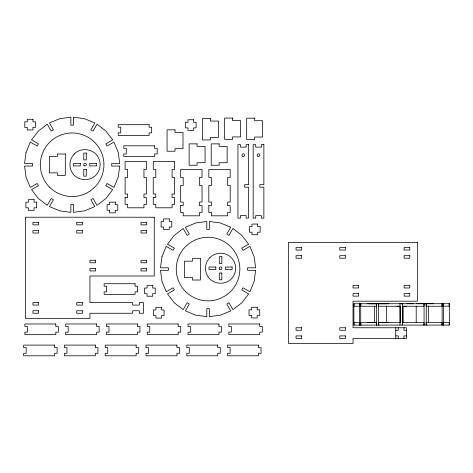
<?xml version="1.0" encoding="UTF-8"?>
<svg xmlns="http://www.w3.org/2000/svg" width="473" height="473" viewBox="0 0 473 473"><rect width="100%" height="100%" fill="white"/><g stroke="black" fill="none" stroke-linecap="round" stroke-linejoin="round"><path stroke-width="0.71" d="M406.337 306.238L402.86 306.262L402.866 322.562M406.331 303.713L413.136 303.707M400.111 303.719L402.635 303.719M400.235 306.256L400.341 322.568M388.912 303.725L378.613 303.749L378.613 306.25L400.69 306.244M378.619 325.099L378.619 322.592L388.924 322.568M416.542 303.707L433.244 303.707M369.969 303.731L386.666 303.719M359.847 306.262L354.035 306.262L354.035 303.737M376.815 306.256L360.864 306.262L360.864 303.737M402.523 306.244L423.985 306.232L423.985 303.707M426.108 306.232L441.983 306.226L441.983 303.701M442.616 306.226L449.155 306.22M374.675 322.574L376.821 322.574M378.619 322.592L400.696 322.568M402.529 322.562L423.997 322.556L423.997 325.081M426.114 322.556L441.989 322.545L441.989 325.069M442.627 322.545L449.167 322.545L449.184 325.069M395.771 330.278L398.296 330.278L398.296 327.754M406.455 330.278L403.936 330.278L403.936 327.754M395.771 335.913L398.296 335.913L398.296 338.437M406.455 335.913L403.936 335.913L403.936 338.437M367.61 303.731L376.437 303.749L376.437 306.256M396.853 306.256L400.253 306.262L400.27 322.568M367.616 322.58L376.443 322.592L376.443 325.099M403.097 303.719L400.572 303.719M449.155 303.696L449.179 306.22M443.402 303.701L443.414 325.069M443.26 303.701L443.26 306.226M443.266 322.545L443.266 325.069M442.125 303.701L442.131 325.069M428.384 306.232L428.39 322.551M426.262 303.707L426.274 325.081M426.185 303.707L426.185 306.232M426.191 322.556L426.191 325.081M424.068 303.707L424.08 325.081M416.205 306.238L416.21 322.556M402.955 306.262L402.937 322.562M402.517 303.719L402.529 325.087M399.992 303.719L400.004 325.087M386.595 306.25L386.601 322.574M378.53 303.731L378.536 325.099M376.348 303.731L376.36 325.099M374.575 306.256L374.586 322.574L360.875 322.58L360.875 325.105M360.722 303.737L360.728 325.105M359.616 303.737L359.622 306.262M359.628 325.105L359.628 322.586L354.041 322.586L354.041 325.111M359.474 303.737L359.486 325.105M395.771 327.754L395.771 338.437M125.091 197.596L125.091 204.401L127.633 204.395L127.657 207.801L143.958 207.807L143.958 204.401L146.482 204.401L146.482 197.596L143.963 197.596L143.952 194.031L146.482 194.031L146.47 177.511L143.946 177.511L143.958 169.405L146.47 169.405L146.47 161.411L125.103 161.411L125.114 169.405L127.633 169.405L127.639 177.511L125.12 177.511L125.091 194.025L127.633 194.025L127.633 197.596L125.091 197.596M153.234 197.596L153.234 204.401L155.777 204.395L155.783 207.801L172.101 207.807L172.101 204.401L174.626 204.401L174.632 197.596L172.107 197.596L172.095 194.031L174.626 194.031L174.632 177.511L172.107 177.511L172.101 169.405L174.632 169.405L174.632 161.411L153.264 161.411L153.258 169.405L155.777 169.405L155.783 177.511L153.246 177.511L153.234 194.025L155.777 194.025L155.777 197.596L153.234 197.596M180.662 205.607L180.662 212.412L183.205 212.407L183.228 215.812L199.529 215.818L199.529 212.418L202.054 212.418L202.054 205.613L199.529 205.613L199.523 202.042L202.054 202.042L202.042 185.522L199.517 185.522L199.523 177.416L202.042 177.416L202.042 169.423L180.674 169.423L180.686 177.416L183.205 177.416L183.211 185.522L180.686 185.522L180.662 202.042L183.205 202.042L183.205 205.607L180.662 205.607M208.806 205.607L208.806 212.412L211.348 212.407L211.354 215.812L227.673 215.818L227.673 212.418L230.197 212.418L230.197 205.613L227.673 205.613L227.667 202.042L230.197 202.042L230.203 185.522L227.679 185.522L227.667 177.416L230.203 177.416L230.203 169.423L208.835 169.423L208.83 177.416L211.348 177.416L211.354 185.522L208.812 185.522L208.806 202.042L211.348 202.042L211.348 205.607L208.806 205.607M26.033 152.418L24.572 163.504L32.566 163.504L32.566 166.029L24.572 166.029L26.033 177.121L30.313 187.456L37.19 183.489L38.455 185.676L31.579 189.643L38.384 198.518L47.259 205.329L51.232 198.453L53.419 199.712L49.446 206.589L59.781 210.869L70.873 212.33L70.873 204.336L73.398 204.336L73.398 212.33L84.49 210.869L94.825 206.589L90.851 199.712L93.039 198.453L97.012 205.329L105.887 198.518L112.692 189.643L105.816 185.676L107.081 183.489L113.958 187.456L118.238 177.121L119.699 166.029L111.705 166.029L111.705 163.504L119.699 163.504L118.238 152.418L113.958 142.083L107.081 146.051L105.816 143.863L112.692 139.896L105.887 131.021L97.012 124.21L93.039 131.086L90.851 129.827L94.825 122.95L84.49 118.664L73.398 117.209L73.398 125.197L70.873 125.197L70.873 117.209L59.781 118.664L49.446 122.95L53.419 129.827L51.232 131.086L47.259 124.21L38.384 131.021L31.579 139.896L38.455 143.863L37.19 146.051L30.313 142.083L26.033 152.418M161.961 256.715L160.501 267.807L168.494 267.807L168.494 270.331L160.501 270.331L161.961 281.417L166.242 291.752L173.118 287.785L174.377 289.973L167.501 293.94L174.312 302.815L183.187 309.626L187.154 302.75L189.342 304.009L185.375 310.885L195.71 315.172L206.802 316.632L206.802 308.638L209.326 308.638L209.326 316.632L220.412 315.172L230.747 310.885L226.78 304.009L228.967 302.75L232.935 309.626L241.809 302.815L248.621 293.94L241.744 289.973L243.004 287.785L249.88 291.752L254.161 281.417L255.621 270.331L247.633 270.331L247.633 267.807L255.621 267.807L254.161 256.715L249.88 246.38L243.004 250.347L241.744 248.165L248.621 244.192L241.809 235.318L232.935 228.506L228.967 235.383L226.78 234.123L230.747 227.247L220.412 222.966L209.326 221.506L209.326 229.5L206.802 229.5L206.802 221.506L195.71 222.966L185.375 227.247L189.342 234.123L187.154 235.383L183.187 228.506L174.312 235.318L167.501 244.192L174.377 248.165L173.118 250.347L166.242 246.38L161.961 256.715M74.35 153.944L71.949 157.071A15.112 15.112 0 0 0 71.949 172.184C77.241 182.022 92.826 182.022 98.118 172.184A15.112 15.112 0 0 0 98.118 157.071C93.488 148.693 80.989 147.05 74.35 153.944M209.876 257.584L207.47 260.718A15.112 15.112 0 0 0 207.47 275.824C212.767 285.668 228.353 285.668 233.644 275.824A15.112 15.112 0 0 0 228.116 255.184C222.31 251.878 214.624 252.889 209.876 257.584M248.644 144.596L246.12 144.596L246.12 147.121L240.479 147.121L240.479 144.596L237.954 144.596L237.954 218.13L240.479 218.13L240.479 215.605L246.12 215.605L246.12 218.13L248.644 218.13L248.644 187.196L244.636 187.196L244.636 184.659L248.644 184.659L248.644 144.596M263.869 144.596L261.344 144.596L261.344 147.121L255.704 147.121L255.704 144.596L253.179 144.596L253.179 218.13L255.704 218.13L255.704 215.605L261.344 215.605L261.344 218.13L263.869 218.13L263.869 187.196L259.86 187.196L259.86 184.659L263.869 184.659L263.869 144.596M232.556 118.073L224.616 118.073L224.616 139.44L232.556 139.44L232.556 136.916L240.544 136.916L240.544 120.597L232.556 120.597L232.556 118.073M254.628 118.191L246.687 118.191L246.687 139.565L254.628 139.565L254.628 137.04L262.621 137.04L262.621 120.716L254.628 120.716L254.628 118.191M210.479 118.552L202.539 118.552L202.539 139.925L210.479 139.925L210.479 137.401L218.473 137.401L218.473 121.076L210.479 121.076L210.479 118.552M32.944 119.285L27.31 119.285L27.31 121.809L24.785 121.809L24.785 127.444L27.31 127.444L27.31 129.969L32.944 129.969L32.944 127.444L35.469 127.444L35.469 121.809L32.944 121.809L32.944 119.285M193.605 119.74L187.97 119.74L187.97 122.265L185.446 122.265L185.446 127.899L187.97 127.899L187.97 130.424L193.605 130.424L193.605 127.899L196.129 127.899L196.129 122.265L193.605 122.265L193.605 119.74M149.131 124.683L118.197 124.683L118.197 127.202L120.721 127.202L120.721 132.842L118.197 132.842L118.197 135.367L149.131 135.367L149.131 132.842L151.667 132.842L151.667 127.202L149.131 127.202L149.131 124.683M175.004 129.844L167.064 129.844L167.064 151.218L175.004 151.218L175.004 148.693L182.998 148.693L182.998 132.369L175.004 132.369L175.004 129.844M197.081 143.869L189.141 143.869L189.141 165.243L197.081 165.243L197.081 162.718L205.075 162.718L205.075 146.394L197.081 146.394L197.081 143.869M219.153 143.869L211.212 143.869L211.212 165.243L219.153 165.243L219.153 162.718L227.146 162.718L227.146 146.394L219.153 146.394L219.153 143.869M154.671 145.814L123.743 145.814L123.743 148.339L126.267 148.339L126.267 153.973L123.743 153.973L123.743 156.498L154.671 156.498L154.671 153.973L157.213 153.973L157.213 148.339L154.671 148.339L154.671 145.814M86.293 153.086L83.774 153.086L83.774 159.892L86.293 159.892L86.293 153.086M65.304 154.009L57.363 154.009L57.363 156.533L49.369 156.533L49.369 172.858L57.363 172.858L57.363 175.382L65.304 175.382L65.304 154.009M80.298 163.368L73.492 163.368L73.492 165.893L80.298 165.893L80.298 163.368M96.575 163.368L89.769 163.368L89.769 165.893L96.575 165.893L96.575 163.368M86.293 169.369L83.774 169.369L83.774 176.169L86.293 176.169L86.293 169.369M34.08 199.641L28.439 199.641L28.439 202.166L25.914 202.166L25.914 207.801L28.439 207.801L28.439 210.325L34.08 210.325L34.08 207.801L36.604 207.801L36.604 202.166L34.08 202.166L34.08 199.641M115.264 202.154L109.624 202.154L109.624 204.679L107.099 204.679L107.099 210.319L109.624 210.319L109.624 212.838L115.264 212.838L115.264 210.319L117.789 210.319L117.789 204.679L115.264 204.679L115.264 202.154M154.245 217.225L25.359 217.225L25.359 318.341L89.935 318.341L89.935 313.25L132.677 313.25L132.677 310.726L139.352 310.726L139.352 313.25L143.36 313.25L143.36 302.566L139.352 302.566L139.352 305.091L132.677 305.091L132.677 302.566L89.935 302.566L89.935 275.996L154.245 275.996L154.245 217.225M169.275 218.904L163.64 218.904L163.64 221.429L161.116 221.429L161.116 227.064L163.64 227.064L163.64 229.588L169.275 229.588L169.275 227.064L171.8 227.064L171.8 221.429L169.275 221.429L169.275 218.904M38.579 222.334L32.944 222.334L32.944 224.858L38.579 224.858L38.579 222.334M82.349 222.334L76.715 222.334L76.715 224.858L82.349 224.858L82.349 222.334M146.671 222.334L141.037 222.334L141.037 224.858L146.671 224.858L146.671 222.334M257.631 224.048L251.997 224.048L251.997 226.567L249.472 226.567L249.472 232.208L251.997 232.208L251.997 234.732L257.631 234.732L257.631 232.208L260.156 232.208L260.156 226.567L257.631 226.567L257.631 224.048M38.579 230.493L32.944 230.493L32.944 233.018L38.579 233.018L38.579 230.493M82.349 230.493L76.715 230.493L76.715 233.018L82.349 233.018L82.349 230.493M146.671 230.493L141.037 230.493L141.037 233.018L146.671 233.018L146.671 230.493M417.346 242.418L288.459 242.418L288.459 343.528L353.029 343.528L353.029 338.437L406.455 338.437L406.455 327.754L353.029 327.754L353.029 301.183L417.346 301.183L417.346 242.418M301.679 247.521L296.045 247.521L296.045 250.046L301.679 250.046L301.679 247.521M345.45 247.521L339.809 247.521L339.809 250.046L345.45 250.046L345.45 247.521M409.772 247.521L404.131 247.521L404.131 250.046L409.772 250.046L409.772 247.521M301.679 255.686L296.045 255.686L296.045 258.205L301.679 258.205L301.679 255.686M345.45 255.686L339.809 255.686L339.809 258.205L345.45 258.205L345.45 255.686M409.772 255.686L404.131 255.686L404.131 258.205L409.772 258.205L409.772 255.686M221.819 256.727L219.295 256.727L219.295 263.532L221.819 263.532L221.819 256.727M200.404 258.66L192.464 258.66L192.464 261.185L184.47 261.185L184.47 277.509L192.464 277.509L192.464 280.028L200.404 280.028L200.404 258.66M95.57 260.262L89.935 260.262L89.935 262.787L95.57 262.787L95.57 260.262M146.671 260.262L141.037 260.262L141.037 262.787L146.671 262.787L146.671 260.262M215.818 267.009L209.013 267.009L209.013 269.533L215.818 269.533L215.818 267.009M232.101 267.009L225.296 267.009L225.296 269.533L232.101 269.533L232.101 267.009M95.57 268.422L89.935 268.422L89.935 270.946L95.57 270.946L95.57 268.422M146.671 268.422L141.037 268.422L141.037 270.946L146.671 270.946L146.671 268.422M221.819 273.01L219.295 273.01L219.295 279.815L221.819 279.815L221.819 273.01M135.059 283.729L104.131 283.729L104.131 286.254L106.65 286.254L106.65 291.888L104.131 291.888L104.131 294.413L135.059 294.413L135.059 291.888L137.596 291.888L137.596 286.254L135.059 286.254L135.059 283.729M358.67 285.45L353.029 285.45L353.029 287.974L358.67 287.974L358.67 285.45M409.772 285.45L404.131 285.45L404.131 287.974L409.772 287.974L409.772 285.45M152.702 285.55L147.068 285.55L147.068 288.069L144.543 288.069L144.543 293.709L147.068 293.709L147.068 296.234L152.702 296.234L152.702 293.709L155.227 293.709L155.227 288.069L152.702 288.069L152.702 285.55M358.67 293.615L353.029 293.615L353.029 296.139L358.67 296.139L358.67 293.615M409.772 293.615L404.131 293.615L404.131 296.139L409.772 296.139L409.772 293.615M38.579 302.566L32.944 302.566L32.944 305.091L38.579 305.091L38.579 302.566M82.349 302.566L76.715 302.566L76.715 305.091L82.349 305.091L82.349 302.566M449.338 303.696L353.869 303.737L353.893 325.111L449.35 325.069L449.32 303.696M257.2 307.261L251.565 307.261L251.565 309.785L249.04 309.785L249.04 315.426L251.565 315.426L251.565 317.945L257.2 317.945L257.2 315.426L259.724 315.426L259.724 309.785L257.2 309.785L257.2 307.261M161.547 307.409L155.913 307.409L155.913 309.933L153.388 309.933L153.388 315.568L155.913 315.568L155.913 318.093L161.547 318.093L161.547 315.568L164.072 315.568L164.072 309.933L161.547 309.933L161.547 307.409M38.579 310.726L32.944 310.726L32.944 313.25L38.579 313.25L38.579 310.726M82.349 310.726L76.715 310.726L76.715 313.25L82.349 313.25L82.349 310.726M55.808 323.975L24.874 323.975L24.874 326.5L27.399 326.5L27.399 332.135L24.874 332.135L24.874 334.659L55.808 334.659L55.808 332.135L58.345 332.135L58.345 326.5L55.808 326.5L55.808 323.975M96.593 323.975L65.664 323.975L65.664 326.5L68.183 326.5L68.183 332.135L65.664 332.135L65.664 334.659L96.593 334.659L96.593 332.135L99.129 332.135L99.129 326.5L96.593 326.5L96.593 323.975M137.377 323.975L106.449 323.975L106.449 326.5L108.973 326.5L108.973 332.135L106.449 332.135L106.449 334.659L137.377 334.659L137.377 332.135L139.919 332.135L139.919 326.5L137.377 326.5L137.377 323.975M178.167 323.975L147.233 323.975L147.233 326.5L149.758 326.5L149.758 332.135L147.233 332.135L147.233 334.659L178.167 334.659L178.167 332.135L180.704 332.135L180.704 326.5L178.167 326.5L178.167 323.975M218.952 323.975L188.018 323.975L188.018 326.5L190.542 326.5L190.542 332.135L188.018 332.135L188.018 334.659L218.952 334.659L218.952 332.135L221.488 332.135L221.488 326.5L218.952 326.5L218.952 323.975M259.736 323.975L228.808 323.975L228.808 326.5L231.332 326.5L231.332 332.135L228.808 332.135L228.808 334.659L259.736 334.659L259.736 332.135L262.279 332.135L262.279 326.5L259.736 326.5L259.736 323.975M301.679 327.754L296.045 327.754L296.045 330.278L301.679 330.278L301.679 327.754M345.45 327.754L339.809 327.754L339.809 330.278L345.45 330.278L345.45 327.754M301.679 335.913L296.045 335.913L296.045 338.437L301.679 338.437L301.679 335.913M345.45 335.913L339.809 335.913L339.809 338.437L345.45 338.437L345.45 335.913M54.578 345.107L23.65 345.107L23.65 347.631L26.175 347.631L26.175 353.272L23.65 353.272L23.65 355.791L54.578 355.791L54.578 353.272L57.121 353.272L57.121 347.631L54.578 347.631L54.578 345.107M95.369 345.107L64.434 345.107L64.434 347.631L66.959 347.631L66.959 353.272L64.434 353.272L64.434 355.791L95.369 355.791L95.369 353.272L97.905 353.272L97.905 347.631L95.369 347.631L95.369 345.107M136.153 345.107L105.225 345.107L105.225 347.631L107.749 347.631L107.749 353.272L105.225 353.272L105.225 355.791L136.153 355.791L136.153 353.272L138.695 353.272L138.695 347.631L136.153 347.631L136.153 345.107M176.937 345.107L146.009 345.107L146.009 347.631L148.534 347.631L148.534 353.272L146.009 353.272L146.009 355.791L176.937 355.791L176.937 353.272L179.48 353.272L179.48 347.631L176.937 347.631L176.937 345.107M217.728 345.107L186.794 345.107L186.794 347.631L189.318 347.631L189.318 353.272L186.794 353.272L186.794 355.791L217.728 355.791L217.728 353.272L220.264 353.272L220.264 347.631L217.728 347.631L217.728 345.107M258.512 345.107L227.578 345.107L227.578 347.631L230.103 347.631L230.103 353.272L227.578 353.272L227.578 355.791L258.512 355.791L258.512 353.272L261.049 353.272L261.049 347.631L258.512 347.631L258.512 345.107M49.653 187.255A31.797 31.797 0 0 0 102.848 173A31.797 31.797 0 0 0 63.908 134.054A31.797 31.797 0 0 0 49.653 187.255M84.088 165.574A1.336 1.336 0 0 0 86.323 164.976A1.336 1.336 0 0 0 84.691 163.339A1.336 1.336 0 0 0 84.088 165.574M219.614 269.214A1.336 1.336 0 0 0 221.849 268.617A1.336 1.336 0 0 0 220.211 266.979A1.336 1.336 0 0 0 219.614 269.214M185.576 291.551A31.797 31.797 0 0 0 238.77 277.296A31.797 31.797 0 0 0 199.831 238.357A31.797 31.797 0 0 0 185.576 291.551M242.513 156.22A1.336 1.336 0 0 0 244.63 155.286A1.336 1.336 0 0 0 242.761 153.92A1.336 1.336 0 0 0 242.513 156.22M257.738 156.22A1.336 1.336 0 0 0 259.854 155.286A1.336 1.336 0 0 0 257.986 153.92A1.336 1.336 0 0 0 257.738 156.22"/></g></svg>
